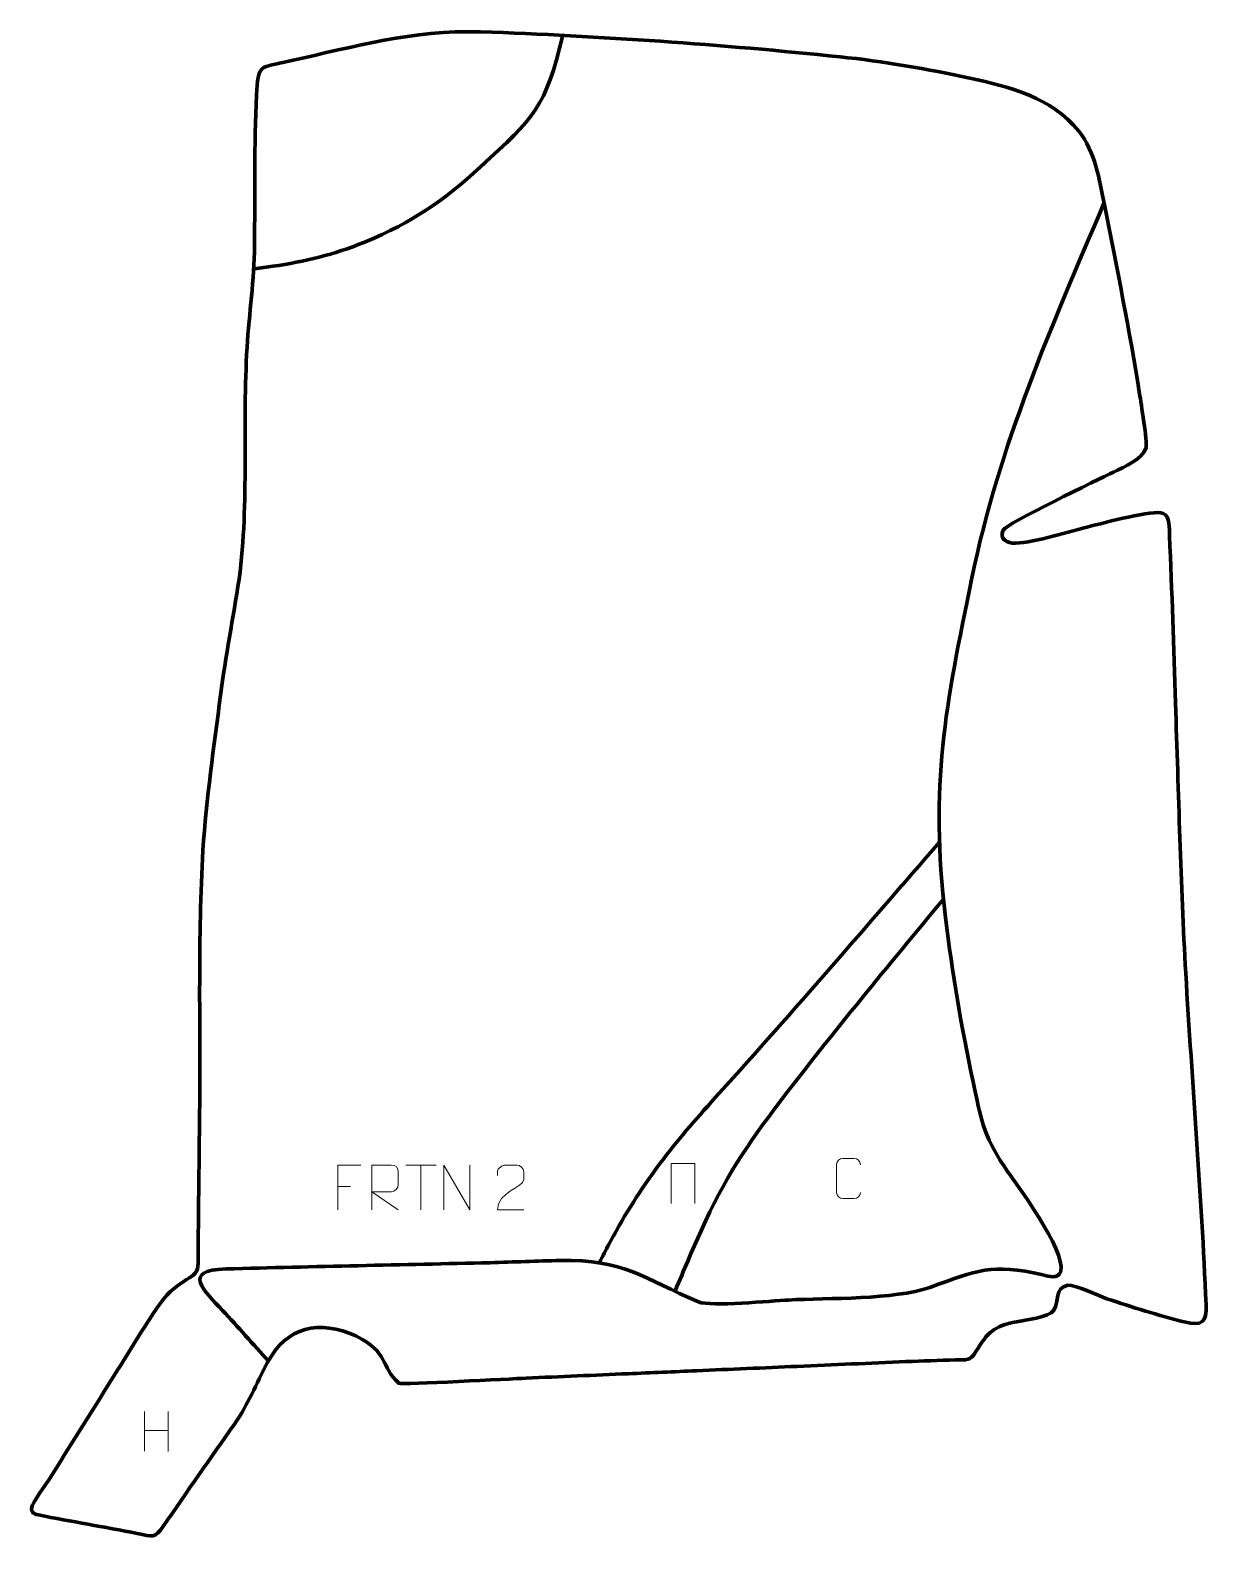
# Model space of a CAD drawing. Header units: millimetres. Extents: x 1092 to 1749, y -11 to 831.
import ezdxf

# ---------------------------------------------------------------- set-up
doc = ezdxf.new("R2010")
doc.units = ezdxf.units.MM
doc.header["$MEASUREMENT"] = 0
doc.layers.add('layer 2', color=7, linetype='Continuous')
doc.layers.add('layer 3', color=7, linetype='Continuous')

msp = doc.modelspace()

# ---------------------------------------------------------------- linework, layer by layer
at = {"layer": 'layer 2', "color": 142, "lineweight": 158}
for points, knots in [([(1389.331, 828.742), (1379.4576, 787.8623), (1373.7009, 783.1181), (1343.3032, 755.0869), (1343.3032, 755.0869), (1322.8476, 736.2239), (1304.9351, 723.9562), (1279.1168, 713.3151), (1279.1168, 713.3151), (1279.1168, 713.3151), (1278.1516, 712.9173), (1278.1516, 712.9173), (1278.1516, 712.9173), (1261.5742, 706.2221), (1245.0701, 702.163), (1227.4002, 699.6288), (1227.4002, 699.6288), (1223.977, 699.162), (1220.5504, 698.7169), (1217.1257, 698.2599)], [0, 0, 0, 0, 0.16666667, 0.16666667, 0.16666667, 0.16666667, 0.33333333, 0.33333333, 0.33333333, 0.33333333, 0.5, 0.5, 0.5, 0.5, 0.66666667, 0.66666667, 0.66666667, 0.66666667, 1, 1, 1, 1]), ([(1691.5661, 734.933), (1661.9342, 665.0947), (1633.2783, 600.517), (1617.7965, 525.5815), (1617.7965, 525.5815), (1602.9983, 454.004), (1594.1489, 410.1114), (1603.0586, 335.999), (1603.0586, 335.999), (1606.8964, 304.5775), (1611.7686, 275.1993), (1618.4931, 244.2601), (1618.4931, 244.2601), (1622.8303, 223.7377), (1624.017, 214.6126), (1635.7484, 197.0483), (1635.7484, 197.0483), (1643.1518, 186.335), (1670.1497, 150.3307), (1667.403, 138.3484), (1667.403, 138.3484), (1665.9139, 133.9969), (1660.8962, 135.3752), (1657.393, 136.3343), (1657.393, 136.3343), (1628.373, 143.0773), (1621.1173, 138.888), (1594.2903, 129.4146), (1594.2903, 129.4146), (1574.3993, 122.3905), (1537.6048, 123.5623), (1515.4028, 122.3511), (1515.4028, 122.3511), (1505.7587, 121.7694), (1472.0714, 118.5998), (1465.0516, 121.2937), (1465.0516, 121.2937), (1434.6816, 134.393), (1423.2345, 145.0452), (1387.8499, 144.4225), (1387.8499, 144.4225), (1374.891, 144.1945), (1361.7861, 143.5181), (1348.7669, 143.1992), (1348.7669, 143.1992), (1299.5777, 142.0024), (1250.3836, 141.072), (1201.1983, 139.7), (1201.1983, 139.7), (1175.8127, 138.9919), (1189.1725, 127.3757), (1199.228, 116.5552), (1199.228, 116.5552), (1207.8933, 107.2304), (1216.3818, 97.6761), (1224.885, 88.1997)], [0, 0, 0, 0, 0.06666667, 0.06666667, 0.06666667, 0.06666667, 0.13333333, 0.13333333, 0.13333333, 0.13333333, 0.2, 0.2, 0.2, 0.2, 0.26666667, 0.26666667, 0.26666667, 0.26666667, 0.33333333, 0.33333333, 0.33333333, 0.33333333, 0.4, 0.4, 0.4, 0.4, 0.46666667, 0.46666667, 0.46666667, 0.46666667, 0.53333333, 0.53333333, 0.53333333, 0.53333333, 0.6, 0.6, 0.6, 0.6, 0.66666667, 0.66666667, 0.66666667, 0.66666667, 0.73333333, 0.73333333, 0.73333333, 0.73333333, 0.8, 0.8, 0.8, 0.8, 0.86666667, 0.86666667, 0.86666667, 0.86666667, 1, 1, 1, 1]), ([(1599.724, 378.0383), (1559.0755, 331.3532), (1518.2849, 283.6555), (1476.6508, 237.7978), (1476.6508, 237.7978), (1453.2462, 212.019), (1436.1993, 191.3309), (1419.0151, 160.7392), (1419.0151, 160.7392), (1418.5212, 159.86), (1418.0322, 158.9789), (1417.5436, 158.0967), (1417.5436, 158.0967), (1415.8032, 154.9338), (1414.1091, 151.7545), (1412.4369, 148.5552), (1412.4369, 148.5552), (1412.4369, 148.5552), (1411.9503, 147.6216), (1411.9503, 147.6216), (1411.9503, 147.6216), (1411.2186, 146.2141), (1410.4936, 144.804), (1409.7709, 143.392)], [0, 0, 0, 0, 0.14285714, 0.14285714, 0.14285714, 0.14285714, 0.28571429, 0.28571429, 0.28571429, 0.28571429, 0.42857143, 0.42857143, 0.42857143, 0.42857143, 0.57142857, 0.57142857, 0.57142857, 0.57142857, 0.71428571, 0.71428571, 0.71428571, 0.71428571, 1, 1, 1, 1]), ([(1601.7735, 346.0699), (1571.2681, 309.2832), (1540.2192, 271.8302), (1511.2126, 233.888), (1511.2126, 233.888), (1491.8835, 208.6044), (1479.7245, 190.1982), (1466.504, 161.0491), (1466.504, 161.0491), (1461.5167, 150.0527), (1456.8656, 138.9067), (1452.187, 127.7767)], [0, 0, 0, 0, 0.25, 0.25, 0.25, 0.25, 0.5, 0.5, 0.5, 0.5, 1, 1, 1, 1])]:
    msp.add_open_spline(points, degree=3, knots=knots, dxfattribs=at)
at = {"layer": 'layer 2', "color": 142, "lineweight": 9}
for points, knots in [([(1276.4829, 197.7061), (1276.4829, 197.7061), (1263.5952, 197.7061), (1263.5952, 197.7061), (1263.5952, 197.7061), (1263.5952, 197.7061), (1263.5952, 172.726), (1263.5952, 172.726)], [0, 0, 0, 0, 0.33333333, 0.33333333, 0.33333333, 0.33333333, 1, 1, 1, 1]), ([(1282.7205, 172.726), (1282.7205, 172.726), (1282.7205, 197.7061), (1282.7205, 197.7061), (1282.7205, 197.7061), (1286.3192, 197.7061), (1289.9185, 197.7061), (1293.5175, 197.7061), (1293.5175, 197.7061), (1295.8453, 197.6684), (1297.4042, 196.1768), (1297.4002, 193.8079), (1297.4002, 193.8079), (1297.3998, 191.7702), (1297.3998, 188.7075), (1297.4002, 186.6693), (1297.4002, 186.6693), (1297.3937, 184.7919), (1295.5794, 182.848), (1293.5678, 182.8289), (1293.5678, 182.8289), (1293.5678, 182.8289), (1282.7205, 182.8289), (1282.7205, 182.8289), (1282.7205, 182.8289), (1282.7205, 182.8289), (1297.3909, 172.726), (1297.3909, 172.726)], [0, 0, 0, 0, 0.125, 0.125, 0.125, 0.125, 0.25, 0.25, 0.25, 0.25, 0.375, 0.375, 0.375, 0.375, 0.5, 0.5, 0.5, 0.5, 0.625, 0.625, 0.625, 0.625, 0.75, 0.75, 0.75, 0.75, 1, 1, 1, 1]), ([(1322.7678, 172.726), (1322.7678, 172.726), (1322.7678, 197.7061), (1322.7678, 197.7061), (1322.7678, 197.7061), (1322.7678, 197.7061), (1337.4382, 172.726), (1337.4382, 172.726), (1337.4382, 172.726), (1337.4382, 172.726), (1337.4382, 197.7061), (1337.4382, 197.7061)], [0, 0, 0, 0, 0.25, 0.25, 0.25, 0.25, 0.5, 0.5, 0.5, 0.5, 1, 1, 1, 1]), ([(1367.5143, 172.7156), (1362.5947, 172.716), (1357.675, 172.716), (1352.7557, 172.7156), (1352.7557, 172.7156), (1352.7557, 182.6585), (1367.4223, 185.3026), (1367.5143, 189.6174), (1367.5143, 189.6174), (1367.514, 191.043), (1367.514, 192.4682), (1367.5143, 193.893), (1367.5143, 193.893), (1367.4974, 195.9723), (1365.3723, 197.699), (1363.6996, 197.7163), (1363.6996, 197.7163), (1361.6241, 197.7159), (1359.5491, 197.7159), (1357.4744, 197.7163), (1357.4744, 197.7163), (1355.6504, 197.7329), (1352.8227, 195.9388), (1352.7557, 193.843), (1352.7557, 193.843), (1352.7557, 193.843), (1352.7557, 191.786), (1352.7557, 191.786)], [0, 0, 0, 0, 0.125, 0.125, 0.125, 0.125, 0.25, 0.25, 0.25, 0.25, 0.375, 0.375, 0.375, 0.375, 0.5, 0.5, 0.5, 0.5, 0.625, 0.625, 0.625, 0.625, 0.75, 0.75, 0.75, 0.75, 1, 1, 1, 1]), ([(1449.8402, 176.203), (1449.8402, 176.203), (1449.8402, 198.5703), (1449.8402, 198.5703), (1449.8402, 198.5703), (1449.8402, 198.5703), (1462.9685, 198.5703), (1462.9685, 198.5703), (1462.9685, 198.5703), (1462.9685, 198.5703), (1462.9685, 176.203), (1462.9685, 176.203)], [0, 0, 0, 0, 0.25, 0.25, 0.25, 0.25, 0.5, 0.5, 0.5, 0.5, 1, 1, 1, 1]), ([(1555.5559, 182.4495), (1555.4306, 180.3669), (1553.9272, 179.0407), (1552.0021, 179.031), (1552.0021, 179.031), (1549.9119, 179.0313), (1547.8217, 179.0313), (1545.7319, 179.031), (1545.7319, 179.031), (1544.0064, 178.9365), (1542.2386, 180.6257), (1542.2487, 182.4339), (1542.2487, 182.4339), (1542.249, 187.6059), (1542.249, 192.7776), (1542.2487, 197.9489), (1542.2487, 197.9489), (1542.2525, 199.8654), (1543.8181, 201.4065), (1545.7474, 201.3944), (1545.7474, 201.3944), (1547.8321, 201.3944), (1549.9171, 201.3944), (1552.0021, 201.3944), (1552.0021, 201.3944), (1553.747, 201.4262), (1555.532, 200.0893), (1555.5559, 197.9043)], [0, 0, 0, 0, 0.125, 0.125, 0.125, 0.125, 0.25, 0.25, 0.25, 0.25, 0.375, 0.375, 0.375, 0.375, 0.5, 0.5, 0.5, 0.5, 0.625, 0.625, 0.625, 0.625, 0.75, 0.75, 0.75, 0.75, 1, 1, 1, 1])]:
    msp.add_open_spline(points, degree=3, knots=knots, dxfattribs=at)
for points in [[(1301.579, 197.6826), (1301.579, 197.6826), (1318.5843, 197.6826), (1318.5843, 197.6826)], [(1310.0818, 172.726), (1310.0818, 172.726), (1310.0818, 197.7062), (1310.0818, 197.7062)], [(1263.5952, 185.8138), (1263.5952, 185.8138), (1270.7709, 185.8138), (1270.7709, 185.8138)], [(1155.7548, 60.1759), (1155.7548, 60.1759), (1155.7548, 37.9665), (1155.7548, 37.9665)], [(1168.8804, 60.1759), (1168.8804, 60.1759), (1168.8804, 37.8087), (1168.8804, 37.8087)], [(1155.7722, 49.5255), (1155.7722, 49.5255), (1168.8804, 49.5255), (1168.8804, 49.5255)]]:
    msp.add_open_spline(points, degree=3, dxfattribs=at)
at = {"layer": 'layer 3', "color": 242, "lineweight": 158}
msp.add_open_spline([(1343.4141, 830.5551), (1410.1802, 828.1429), (1477.6763, 823.4538), (1544.1328, 816.5841), (1544.1328, 816.5841), (1567.7481, 814.1135), (1593.3998, 809.7603), (1616.6148, 804.7063), (1616.6148, 804.7063), (1639.3424, 799.7), (1662.1324, 794.0916), (1677.4861, 775.0245), (1677.4861, 775.0245), (1686.5784, 763.7334), (1689.0135, 747.8575), (1691.799, 733.9166), (1691.799, 733.9166), (1698.7625, 698.9984), (1705.9014, 663.3123), (1711.4924, 628.1782), (1711.4924, 628.1782), (1712.2095, 623.6721), (1715.8338, 601.1452), (1715.1158, 598.3602), (1715.1158, 598.3602), (1713.4628, 591.9494), (1702.4454, 587.4946), (1696.82, 584.6697), (1696.82, 584.6697), (1688.7302, 580.6201), (1637.1392, 555.9392), (1635.2209, 552.2704), (1635.2209, 552.2704), (1632.7423, 547.5302), (1637.6483, 544.8966), (1642.0015, 544.9422), (1642.0015, 544.9422), (1653.5573, 545.462), (1672.4801, 551.6148), (1684.4998, 554.5811), (1684.4998, 554.5811), (1691.2553, 556.2618), (1719.6241, 563.8732), (1724.5625, 561.6429), (1724.5625, 561.6429), (1728.6629, 559.7912), (1727.9492, 553.1555), (1728.1471, 549.183), (1728.1471, 549.183), (1729.6565, 518.123), (1730.33, 486.7745), (1731.4614, 455.6585), (1731.4614, 455.6585), (1733.2787, 405.5326), (1734.3607, 354.906), (1737.2345, 304.8731), (1737.2345, 304.8731), (1740.8547, 243.171), (1745.9994, 181.5781), (1748.5842, 119.8144), (1748.5842, 119.8144), (1749.0073, 109.7049), (1746.3694, 107.797), (1736.4357, 110.1329), (1736.4357, 110.1329), (1722.3178, 113.6761), (1707.051, 118.4065), (1693.2384, 123.071), (1693.2384, 123.071), (1687.9114, 124.87), (1676.0432, 130.8409), (1671.425, 130.6106), (1671.425, 130.6106), (1663.3628, 128.9608), (1666.9661, 121.6981), (1663.4837, 116.6582), (1663.4837, 116.6582), (1660.6447, 112.5498), (1647.6857, 111.2094), (1642.716, 110.221), (1642.716, 110.221), (1629.8374, 107.5521), (1626.7519, 104.4622), (1619.9806, 93.5409), (1619.9806, 93.5409), (1616.5956, 88.0814), (1615.0546, 89.0523), (1608.6746, 88.8671), (1608.6746, 88.8671), (1599.4366, 88.599), (1590.2035, 88.3388), (1580.9693, 87.9489), (1580.9693, 87.9489), (1560.7161, 87.0797), (1540.4647, 86.1711), (1520.212, 85.2905), (1520.212, 85.2905), (1501.4812, 84.4767), (1482.7504, 83.6629), (1464.0196, 82.849), (1464.0196, 82.849), (1457.6702, 82.5732), (1451.3208, 82.2973), (1444.9714, 82.0214), (1444.9714, 82.0214), (1438.622, 81.7455), (1432.2726, 81.4697), (1425.9232, 81.1937), (1425.9232, 81.1937), (1406.875, 80.3661), (1387.8267, 79.5385), (1368.7785, 78.7109), (1368.7785, 78.7109), (1360.2638, 78.3296), (1300.1157, 75.0252), (1297.6893, 75.8954), (1297.6893, 75.8954), (1286.9431, 85.8058), (1292.6668, 92.6576), (1273.7665, 102.2505), (1273.7665, 102.2505), (1253.1689, 111.2905), (1235.2486, 107.8978), (1224.159, 87.1943), (1224.159, 87.1943), (1217.7719, 75.1605), (1213.8322, 64.3947), (1205.8619, 52.9401), (1205.8619, 52.9401), (1192.6877, 34.0187), (1179.3148, 15.2797), (1166.3245, -3.7741), (1166.3245, -3.7741), (1161.3877, -11.0153), (1160.074, -9.7821), (1151.6548, -8.0581), (1151.6548, -8.0581), (1133.3307, -4.338), (1114.8036, -1.3801), (1096.5503, 2.3353), (1096.5503, 2.3353), (1093.084, 3.0408), (1091.804, 4.1089), (1093.1679, 7.8663), (1093.1679, 7.8663), (1094.2869, 10.949), (1099.7763, 18.1693), (1101.9558, 21.5729), (1101.9558, 21.5729), (1113.8999, 40.2636), (1125.6261, 59.2889), (1137.4567, 78.0797), (1137.4567, 78.0797), (1145.5187, 90.8931), (1153.4549, 104.0497), (1161.7597, 116.6765), (1161.7597, 116.6765), (1168.0671, 126.1243), (1171.5618, 128.7363), (1180.8879, 134.8219), (1180.8879, 134.8219), (1186.2157, 138.2985), (1185.605, 140.6905), (1185.6875, 146.8627), (1185.6875, 146.8627), (1185.7471, 151.3343), (1185.6593, 155.8087), (1185.6963, 160.2827), (1185.6963, 160.2827), (1185.8061, 170.1283), (1185.9186, 179.974), (1186.0293, 189.8196), (1186.0293, 189.8196), (1186.097, 195.8531), (1186.1649, 201.8867), (1186.2326, 207.9201), (1186.2326, 207.9201), (1186.304, 214.2711), (1186.3753, 220.6222), (1186.4467, 226.9732), (1186.4467, 226.9732), (1186.9156, 275.5227), (1185.439, 325.1359), (1188.3096, 373.5208), (1188.3096, 373.5208), (1190.1302, 402.1202), (1194.529, 431.5297), (1198.1015, 460.0414), (1198.1015, 460.0414), (1200.8928, 481.9518), (1205.2019, 503.1623), (1208.5023, 524.8771), (1208.5023, 524.8771), (1214.2638, 568.6749), (1210.2588, 610.926), (1212.9479, 654.434), (1212.9479, 654.434), (1214.138, 673.6892), (1216.9779, 691.7645), (1217.1379, 711.276), (1217.1379, 711.276), (1217.3411, 739.0077), (1216.9259, 767.4803), (1218.2899, 795.1138), (1218.2899, 795.1138), (1219.1576, 812.6953), (1219.32, 810.3606), (1236.9609, 814.2766), (1236.9609, 814.2766), (1273.9836, 822.495), (1304.7534, 831.4641), (1343.4141, 830.5551)], degree=3, knots=[0, 0, 0, 0, 0.01851852, 0.01851852, 0.01851852, 0.01851852, 0.03703704, 0.03703704, 0.03703704, 0.03703704, 0.05555556, 0.05555556, 0.05555556, 0.05555556, 0.07407407, 0.07407407, 0.07407407, 0.07407407, 0.09259259, 0.09259259, 0.09259259, 0.09259259, 0.11111111, 0.11111111, 0.11111111, 0.11111111, 0.12962963, 0.12962963, 0.12962963, 0.12962963, 0.14814815, 0.14814815, 0.14814815, 0.14814815, 0.16666667, 0.16666667, 0.16666667, 0.16666667, 0.18518519, 0.18518519, 0.18518519, 0.18518519, 0.2037037, 0.2037037, 0.2037037, 0.2037037, 0.22222222, 0.22222222, 0.22222222, 0.22222222, 0.24074074, 0.24074074, 0.24074074, 0.24074074, 0.25925926, 0.25925926, 0.25925926, 0.25925926, 0.27777778, 0.27777778, 0.27777778, 0.27777778, 0.2962963, 0.2962963, 0.2962963, 0.2962963, 0.31481481, 0.31481481, 0.31481481, 0.31481481, 0.33333333, 0.33333333, 0.33333333, 0.33333333, 0.35185185, 0.35185185, 0.35185185, 0.35185185, 0.37037037, 0.37037037, 0.37037037, 0.37037037, 0.38888889, 0.38888889, 0.38888889, 0.38888889, 0.40740741, 0.40740741, 0.40740741, 0.40740741, 0.42592593, 0.42592593, 0.42592593, 0.42592593, 0.44444444, 0.44444444, 0.44444444, 0.44444444, 0.46296296, 0.46296296, 0.46296296, 0.46296296, 0.48148148, 0.48148148, 0.48148148, 0.48148148, 0.5, 0.5, 0.5, 0.5, 0.51851852, 0.51851852, 0.51851852, 0.51851852, 0.53703704, 0.53703704, 0.53703704, 0.53703704, 0.55555556, 0.55555556, 0.55555556, 0.55555556, 0.57407407, 0.57407407, 0.57407407, 0.57407407, 0.59259259, 0.59259259, 0.59259259, 0.59259259, 0.61111111, 0.61111111, 0.61111111, 0.61111111, 0.62962963, 0.62962963, 0.62962963, 0.62962963, 0.64814815, 0.64814815, 0.64814815, 0.64814815, 0.66666667, 0.66666667, 0.66666667, 0.66666667, 0.68518519, 0.68518519, 0.68518519, 0.68518519, 0.7037037, 0.7037037, 0.7037037, 0.7037037, 0.72222222, 0.72222222, 0.72222222, 0.72222222, 0.74074074, 0.74074074, 0.74074074, 0.74074074, 0.75925926, 0.75925926, 0.75925926, 0.75925926, 0.77777778, 0.77777778, 0.77777778, 0.77777778, 0.7962963, 0.7962963, 0.7962963, 0.7962963, 0.81481481, 0.81481481, 0.81481481, 0.81481481, 0.83333333, 0.83333333, 0.83333333, 0.83333333, 0.85185185, 0.85185185, 0.85185185, 0.85185185, 0.87037037, 0.87037037, 0.87037037, 0.87037037, 0.88888889, 0.88888889, 0.88888889, 0.88888889, 0.90740741, 0.90740741, 0.90740741, 0.90740741, 0.92592593, 0.92592593, 0.92592593, 0.92592593, 0.94444444, 0.94444444, 0.94444444, 0.94444444, 0.96296296, 0.96296296, 0.96296296, 0.96296296, 1, 1, 1, 1], dxfattribs=at)

doc.saveas('drawing.dxf')
